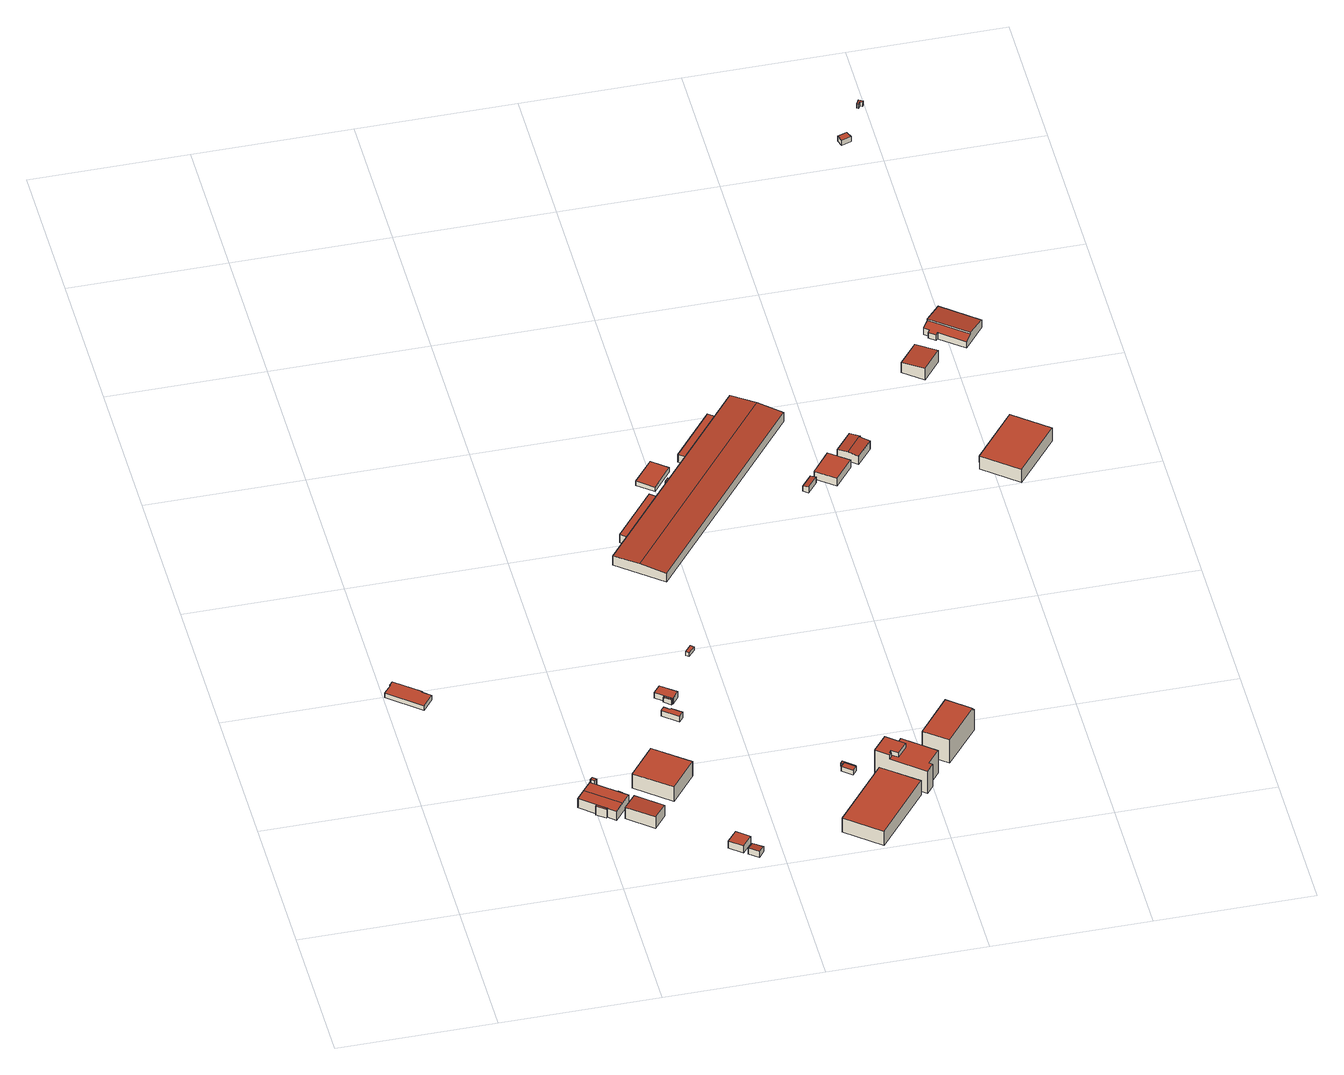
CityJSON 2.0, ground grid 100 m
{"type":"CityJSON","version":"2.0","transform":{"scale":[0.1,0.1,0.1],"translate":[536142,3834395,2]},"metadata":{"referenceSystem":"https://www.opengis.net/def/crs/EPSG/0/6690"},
"CityObjects":{
"building1":{"type":"Building","attributes":{"計測周辺長":85.8,"1/2500図郭":"063","区名":"此花区","町丁目名称":"夢洲東１丁目","街区番号":0,"class":"3001","usage":"402","measuredHeight":3.8,"storeysAboveGround":1,"BuildingDetailAttribute.buildingRoofEdgeArea":259.33,"BuildingDetailAttribute.buildingStructureType":"610","BuildingDetailAttribute.buildingStructureOrgType":"2","BuildingDetailAttribute.detailedUsage":"1240","BuildingDetailAttribute.groundFloorUsage":"1240","BuildingDetailAttribute.specifiedBuildingCoverageRate":0.6,"BuildingDetailAttribute.surveyYear":2021,"BuildingIDAttribute.prefecture":"27","BuildingIDAttribute.city":"27104"},"geometry":[{"type":"Solid","lod":"2","boundaries":[[[[0,1,2,3,4,5,6,7]],[[8,9,10,11,12,13,14,15]],[[11,1,0,12]],[[10,2,1,11]],[[14,6,5,15]],[[13,7,6,14]],[[9,3,2,10]],[[15,5,4,8]],[[12,0,7,13]],[[8,4,3,9]]]],"semantics":{"surfaces":[{"type":"GroundSurface"},{"type":"RoofSurface"},{"type":"WallSurface"}],"values":[[0,1,2,2,2,2,2,2,2,2]]}}]},
"building2":{"type":"Building","attributes":{"class":"3001","measuredHeight":7.4,"BuildingDetailAttribute.specifiedBuildingCoverageRate":0.6,"BuildingDetailAttribute.surveyYear":2021,"BuildingIDAttribute.prefecture":"27","BuildingIDAttribute.city":"27104"},"geometry":[{"type":"Solid","lod":"2","boundaries":[[[[16,17,18,19,20,21,22,23,24,25,26,27]],[[28,29,30,31]],[[30,32,33,31]],[[34,35,36,37]],[[38,39,40,41]],[[28,31,33,26,25]],[[32,30,29,20,19]],[[32,19,18,35,34,27,26,33]],[[24,23,39,38]],[[41,40,22,21]],[[39,23,22,40]],[[36,17,16,37]],[[38,41,21,20,29,28,25,24]],[[27,34,37,16]],[[35,18,17,36]]]],"semantics":{"surfaces":[{"type":"GroundSurface"},{"type":"RoofSurface"},{"type":"WallSurface"}],"values":[[0,1,1,1,1,2,2,2,2,2,2,2,2,2,2]]}}]},
"building3":{"type":"Building","attributes":{"class":"3001","measuredHeight":4.2,"BuildingDetailAttribute.specifiedBuildingCoverageRate":0.6,"BuildingDetailAttribute.surveyYear":2021,"BuildingIDAttribute.prefecture":"27","BuildingIDAttribute.city":"27104"},"geometry":[{"type":"Solid","lod":"2","boundaries":[[[[42,43,44,45]],[[46,47,48,49]],[[47,45,44,48]],[[48,44,43,49]],[[46,42,45,47]],[[49,43,42,46]]]],"semantics":{"surfaces":[{"type":"GroundSurface"},{"type":"RoofSurface"},{"type":"WallSurface"}],"values":[[0,1,2,2,2,2]]}}]},
"building4":{"type":"Building","attributes":{"class":"3001","measuredHeight":8.9,"BuildingDetailAttribute.specifiedBuildingCoverageRate":0.6,"BuildingDetailAttribute.surveyYear":2021,"BuildingHighTideRiskAttribute.description":"1","BuildingHighTideRiskAttribute.rank":"1","BuildingHighTideRiskAttribute.depth":0.254,"BuildingIDAttribute.prefecture":"27","BuildingIDAttribute.city":"27104"},"geometry":[{"type":"Solid","lod":"2","boundaries":[[[[50,51,52,53]],[[54,55,56,57]],[[54,50,53,55]],[[57,51,50,54]],[[55,53,52,56]],[[56,52,51,57]]]],"semantics":{"surfaces":[{"type":"GroundSurface"},{"type":"RoofSurface"},{"type":"WallSurface"}],"values":[[0,1,2,2,2,2]]}}]},
"building5":{"type":"Building","attributes":{"class":"3003","measuredHeight":11.3,"BuildingDetailAttribute.specifiedBuildingCoverageRate":0.6,"BuildingDetailAttribute.surveyYear":2021,"BuildingHighTideRiskAttribute.description":"1","BuildingHighTideRiskAttribute.rank":"1","BuildingHighTideRiskAttribute.depth":0.041,"BuildingIDAttribute.prefecture":"27","BuildingIDAttribute.city":"27104"},"geometry":[{"type":"Solid","lod":"2","boundaries":[[[[58,59,60,61]],[[62,63,64,65]],[[62,58,61,63]],[[65,59,58,62]],[[63,61,60,64]],[[64,60,59,65]]]],"semantics":{"surfaces":[{"type":"GroundSurface"},{"type":"RoofSurface"},{"type":"WallSurface"}],"values":[[0,1,2,2,2,2]]}}]},
"building6":{"type":"Building","attributes":{"class":"3003","measuredHeight":5.7,"BuildingDetailAttribute.specifiedBuildingCoverageRate":0.6,"BuildingDetailAttribute.surveyYear":2021,"BuildingHighTideRiskAttribute.description":"1","BuildingHighTideRiskAttribute.rank":"1","BuildingHighTideRiskAttribute.depth":0.291,"BuildingIDAttribute.prefecture":"27","BuildingIDAttribute.city":"27104"},"geometry":[{"type":"Solid","lod":"2","boundaries":[[[[66,67,68,69]],[[70,71,72,73]],[[71,69,68,72]],[[73,67,66,70]],[[70,66,69,71]],[[72,68,67,73]]]],"semantics":{"surfaces":[{"type":"GroundSurface"},{"type":"RoofSurface"},{"type":"WallSurface"}],"values":[[0,1,2,2,2,2]]}}]},
"building7":{"type":"Building","attributes":{"class":"3001","measuredHeight":4.9,"BuildingDetailAttribute.specifiedBuildingCoverageRate":0.6,"BuildingDetailAttribute.surveyYear":2021,"BuildingHighTideRiskAttribute.description":"1","BuildingHighTideRiskAttribute.rank":"1","BuildingHighTideRiskAttribute.depth":0.499,"BuildingIDAttribute.prefecture":"27","BuildingIDAttribute.city":"27104"},"geometry":[{"type":"Solid","lod":"2","boundaries":[[[[74,75,76,77]],[[78,79,80,81]],[[81,75,74,78]],[[78,74,77,79]],[[80,76,75,81]],[[79,77,76,80]]]],"semantics":{"surfaces":[{"type":"GroundSurface"},{"type":"RoofSurface"},{"type":"WallSurface"}],"values":[[0,1,2,2,2,2]]}}]},
"building8":{"type":"Building","attributes":{"class":"3001","measuredHeight":4.4,"BuildingDetailAttribute.specifiedBuildingCoverageRate":0.6,"BuildingDetailAttribute.surveyYear":2021,"BuildingIDAttribute.prefecture":"27","BuildingIDAttribute.city":"27104"},"geometry":[{"type":"Solid","lod":"2","boundaries":[[[[82,83,84,85,86,87]],[[88,89,90,91,92,93]],[[89,83,82,90]],[[90,82,87,91]],[[88,84,83,89]],[[91,87,86,92]],[[92,86,85,93]],[[93,85,84,88]]]],"semantics":{"surfaces":[{"type":"GroundSurface"},{"type":"RoofSurface"},{"type":"WallSurface"}],"values":[[0,1,2,2,2,2,2,2]]}}]},
"building9":{"type":"Building","attributes":{"class":"3001","measuredHeight":4.5,"BuildingDetailAttribute.specifiedBuildingCoverageRate":0.6,"BuildingDetailAttribute.surveyYear":2021,"BuildingIDAttribute.prefecture":"27","BuildingIDAttribute.city":"27104"},"geometry":[{"type":"Solid","lod":"2","boundaries":[[[[94,95,96,97,98,99,100,101]],[[102,103,104,105]],[[106,107,108,109]],[[106,109,101,100,105,104,97,96]],[[103,98,97,104]],[[109,108,94,101]],[[96,95,107,106]],[[105,100,99,102]],[[107,95,94,108]],[[102,99,98,103]]]],"semantics":{"surfaces":[{"type":"GroundSurface"},{"type":"RoofSurface"},{"type":"WallSurface"}],"values":[[0,1,1,2,2,2,2,2,2,2]]}}]},
"building10":{"type":"Building","attributes":{"class":"3001","measuredHeight":2.9,"BuildingDetailAttribute.specifiedBuildingCoverageRate":0.6,"BuildingDetailAttribute.surveyYear":2021,"BuildingIDAttribute.prefecture":"27","BuildingIDAttribute.city":"27104"},"geometry":[{"type":"Solid","lod":"2","boundaries":[[[[110,111,112,113]],[[114,115,116,117]],[[114,110,113,115]],[[117,111,110,114]],[[115,113,112,116]],[[116,112,111,117]]]],"semantics":{"surfaces":[{"type":"GroundSurface"},{"type":"RoofSurface"},{"type":"WallSurface"}],"values":[[0,1,2,2,2,2]]}}]},
"building11":{"type":"Building","attributes":{"class":"3003","measuredHeight":11.3,"BuildingDetailAttribute.specifiedBuildingCoverageRate":0.6,"BuildingDetailAttribute.surveyYear":2021,"BuildingHighTideRiskAttribute.description":"1","BuildingHighTideRiskAttribute.rank":"1","BuildingHighTideRiskAttribute.depth":0.38,"BuildingIDAttribute.prefecture":"27","BuildingIDAttribute.city":"27104"},"geometry":[{"type":"Solid","lod":"2","boundaries":[[[[118,119,120,121]],[[122,123,124,125]],[[123,121,120,124]],[[122,118,121,123]],[[124,120,119,125]],[[125,119,118,122]]]],"semantics":{"surfaces":[{"type":"GroundSurface"},{"type":"RoofSurface"},{"type":"WallSurface"}],"values":[[0,1,2,2,2,2]]}}]},
"building12":{"type":"Building","attributes":{"class":"3001","measuredHeight":3.5,"BuildingDetailAttribute.specifiedBuildingCoverageRate":0.6,"BuildingDetailAttribute.surveyYear":2021,"BuildingHighTideRiskAttribute.description":"1","BuildingHighTideRiskAttribute.rank":"1","BuildingHighTideRiskAttribute.depth":0.186,"BuildingIDAttribute.prefecture":"27","BuildingIDAttribute.city":"27104"},"geometry":[{"type":"Solid","lod":"2","boundaries":[[[[126,127,128,129]],[[130,131,132,133]],[[132,128,127,133]],[[130,126,129,131]],[[131,129,128,132]],[[133,127,126,130]]]],"semantics":{"surfaces":[{"type":"GroundSurface"},{"type":"RoofSurface"},{"type":"WallSurface"}],"values":[[0,1,2,2,2,2]]}}]},
"building13":{"type":"Building","attributes":{"class":"3001","measuredHeight":2.4,"BuildingDetailAttribute.specifiedBuildingCoverageRate":0.6,"BuildingDetailAttribute.surveyYear":2021,"BuildingHighTideRiskAttribute.description":"1","BuildingHighTideRiskAttribute.rank":"1","BuildingHighTideRiskAttribute.depth":0.186,"BuildingIDAttribute.prefecture":"27","BuildingIDAttribute.city":"27104"},"geometry":[{"type":"Solid","lod":"2","boundaries":[[[[134,135,136,137,138,139]],[[140,141,142,143,144,145]],[[145,137,136,140]],[[142,134,139,143]],[[140,136,135,141]],[[143,139,138,144]],[[144,138,137,145]],[[141,135,134,142]]]],"semantics":{"surfaces":[{"type":"GroundSurface"},{"type":"RoofSurface"},{"type":"WallSurface"}],"values":[[0,1,2,2,2,2,2,2]]}}]},
"building14":{"type":"Building","attributes":{"class":"3003","measuredHeight":6.2,"BuildingDetailAttribute.specifiedBuildingCoverageRate":0.6,"BuildingDetailAttribute.surveyYear":2021,"BuildingIDAttribute.prefecture":"27","BuildingIDAttribute.city":"27104"},"geometry":[{"type":"Solid","lod":"2","boundaries":[[[[146,147,148,149]],[[150,151,152,153]],[[153,147,146,150]],[[150,146,149,151]],[[151,149,148,152]],[[152,148,147,153]]]],"semantics":{"surfaces":[{"type":"GroundSurface"},{"type":"RoofSurface"},{"type":"WallSurface"}],"values":[[0,1,2,2,2,2]]}}]},
"building15":{"type":"Building","attributes":{"class":"3002","measuredHeight":20.9,"BuildingDetailAttribute.specifiedBuildingCoverageRate":0.6,"BuildingDetailAttribute.surveyYear":2021,"BuildingHighTideRiskAttribute.description":"1","BuildingHighTideRiskAttribute.rank":"1","BuildingHighTideRiskAttribute.depth":0.289,"BuildingIDAttribute.prefecture":"27","BuildingIDAttribute.city":"27104"},"geometry":[{"type":"Solid","lod":"2","boundaries":[[[[154,155,156,157,158,159,160,161,162,163]],[[164,165,166,167,168,169]],[[170,171,172,173,174,175,176,177,178,179,180,181]],[[182,183,184,185,186,187,188,189]],[[170,182,189,171]],[[169,168,156,155]],[[175,185,184,154,163,176]],[[166,165,181,180,159,158]],[[172,188,187,173]],[[183,164,169,155,154,184]],[[173,187,186,174]],[[178,161,160,179]],[[176,163,162,177]],[[182,170,181,165,164,183]],[[174,186,185,175]],[[167,157,156,168]],[[171,189,188,172]],[[179,160,159,180]],[[158,157,167,166]],[[177,162,161,178]]]],"semantics":{"surfaces":[{"type":"GroundSurface"},{"type":"RoofSurface"},{"type":"WallSurface"}],"values":[[0,1,1,1,2,2,2,2,2,2,2,2,2,2,2,2,2,2,2,2]]}}]},
"building16":{"type":"Building","attributes":{"class":"3001","measuredHeight":3.5,"BuildingDetailAttribute.specifiedBuildingCoverageRate":0.6,"BuildingDetailAttribute.surveyYear":2021,"BuildingIDAttribute.prefecture":"27","BuildingIDAttribute.city":"27104"},"geometry":[{"type":"Solid","lod":"2","boundaries":[[[[190,191,192,193]],[[194,195,196,197]],[[194,190,193,195]],[[195,193,192,196]],[[197,191,190,194]],[[196,192,191,197]]]],"semantics":{"surfaces":[{"type":"GroundSurface"},{"type":"RoofSurface"},{"type":"WallSurface"}],"values":[[0,1,2,2,2,2]]}}]},
"building17":{"type":"Building","attributes":{"class":"3001","measuredHeight":2.2,"BuildingDetailAttribute.specifiedBuildingCoverageRate":0.6,"BuildingDetailAttribute.surveyYear":2021,"BuildingIDAttribute.prefecture":"27","BuildingIDAttribute.city":"27104"},"geometry":[{"type":"Solid","lod":"2","boundaries":[[[[198,199,200,201]],[[202,203,204,205]],[[202,198,201,203]],[[203,201,200,204]],[[204,200,199,205]],[[205,199,198,202]]]],"semantics":{"surfaces":[{"type":"GroundSurface"},{"type":"RoofSurface"},{"type":"WallSurface"}],"values":[[0,1,2,2,2,2]]}}]},
"building18":{"type":"Building","attributes":{"class":"3001","measuredHeight":8.2,"BuildingDetailAttribute.specifiedBuildingCoverageRate":0.6,"BuildingDetailAttribute.surveyYear":2021,"BuildingIDAttribute.prefecture":"27","BuildingIDAttribute.city":"27104"},"geometry":[{"type":"Solid","lod":"2","boundaries":[[[[206,207,208,209]],[[210,211,212,213]],[[214,215,213,212]],[[210,213,215,207,206]],[[214,212,211,209,208]],[[214,208,207,215]],[[210,206,209,211]]]],"semantics":{"surfaces":[{"type":"GroundSurface"},{"type":"RoofSurface"},{"type":"WallSurface"}],"values":[[0,1,1,2,2,2,2]]}}]},
"building19":{"type":"Building","attributes":{"class":"3002","measuredHeight":18.2,"BuildingDetailAttribute.specifiedBuildingCoverageRate":0.6,"BuildingDetailAttribute.surveyYear":2021,"BuildingHighTideRiskAttribute.description":"1","BuildingHighTideRiskAttribute.rank":"1","BuildingHighTideRiskAttribute.depth":0.319,"BuildingIDAttribute.prefecture":"27","BuildingIDAttribute.city":"27104"},"geometry":[{"type":"Solid","lod":"2","boundaries":[[[[216,217,218,219,220,221,222,223]],[[224,225,226,227]],[[228,229,230,231]],[[232,233,234,235,236,237]],[[226,222,221,227]],[[218,217,236,235]],[[219,229,228,225,224,220]],[[235,234,230,229,219,218]],[[233,231,230,234]],[[232,237,216,223]],[[227,221,220,224]],[[236,217,216,237]],[[225,228,231,233,232,223,222,226]]]],"semantics":{"surfaces":[{"type":"GroundSurface"},{"type":"RoofSurface"},{"type":"WallSurface"}],"values":[[0,1,1,1,2,2,2,2,2,2,2,2,2]]}}]},
"building20":{"type":"Building","attributes":{"class":"3003","measuredHeight":5.8,"BuildingDetailAttribute.specifiedBuildingCoverageRate":0.6,"BuildingDetailAttribute.surveyYear":2021,"BuildingIDAttribute.prefecture":"27","BuildingIDAttribute.city":"27104"},"geometry":[{"type":"Solid","lod":"2","boundaries":[[[[238,239,240,241]],[[242,243,244,245]],[[242,238,241,243]],[[243,241,240,244]],[[245,239,238,242]],[[244,240,239,245]]]],"semantics":{"surfaces":[{"type":"GroundSurface"},{"type":"RoofSurface"},{"type":"WallSurface"}],"values":[[0,1,2,2,2,2]]}}]},
"building21":{"type":"Building","attributes":{"class":"3001","measuredHeight":4.5,"BuildingDetailAttribute.specifiedBuildingCoverageRate":0.6,"BuildingDetailAttribute.surveyYear":2021,"BuildingIDAttribute.prefecture":"27","BuildingIDAttribute.city":"27104"},"geometry":[{"type":"Solid","lod":"2","boundaries":[[[[246,247,248,249]],[[250,251,252,253]],[[253,247,246,250]],[[251,249,248,252]],[[252,248,247,253]],[[250,246,249,251]]]],"semantics":{"surfaces":[{"type":"GroundSurface"},{"type":"RoofSurface"},{"type":"WallSurface"}],"values":[[0,1,2,2,2,2]]}}]},
"building22":{"type":"Building","attributes":{"class":"3001","measuredHeight":6,"BuildingDetailAttribute.specifiedBuildingCoverageRate":0.6,"BuildingDetailAttribute.surveyYear":2021,"BuildingIDAttribute.prefecture":"27","BuildingIDAttribute.city":"27104"},"geometry":[{"type":"Solid","lod":"2","boundaries":[[[[254,255,256,257]],[[258,259,260,261]],[[258,254,257,259]],[[260,256,255,261]],[[261,255,254,258]],[[259,257,256,260]]]],"semantics":{"surfaces":[{"type":"GroundSurface"},{"type":"RoofSurface"},{"type":"WallSurface"}],"values":[[0,1,2,2,2,2]]}}]},
"building23":{"type":"Building","attributes":{"class":"3001","measuredHeight":7.2,"BuildingDetailAttribute.specifiedBuildingCoverageRate":0.6,"BuildingDetailAttribute.surveyYear":2021,"BuildingIDAttribute.prefecture":"27","BuildingIDAttribute.city":"27104"},"geometry":[{"type":"Solid","lod":"2","boundaries":[[[[262,263,264,265,266,267]],[[268,269,270,271,272,273]],[[274,275,271,270]],[[268,263,262,269]],[[272,271,275,266,265]],[[274,267,266,275]],[[274,270,269,262,267]],[[273,264,263,268]],[[273,272,265,264]]]],"semantics":{"surfaces":[{"type":"GroundSurface"},{"type":"RoofSurface"},{"type":"WallSurface"}],"values":[[0,1,1,2,2,2,2,2,2]]}}]},
"building24":{"type":"Building","attributes":{"class":"3001","measuredHeight":9.2,"BuildingDetailAttribute.specifiedBuildingCoverageRate":0.6,"BuildingDetailAttribute.surveyYear":2021,"BuildingIDAttribute.prefecture":"27","BuildingIDAttribute.city":"27104"},"geometry":[{"type":"Solid","lod":"2","boundaries":[[[[276,277,278,279]],[[280,281,282,283]],[[283,277,276,280]],[[282,278,277,283]],[[281,279,278,282]],[[280,276,279,281]]]],"semantics":{"surfaces":[{"type":"GroundSurface"},{"type":"RoofSurface"},{"type":"WallSurface"}],"values":[[0,1,2,2,2,2]]}}]},
"building25":{"type":"Building","attributes":{"class":"3003","measuredHeight":10.6,"BuildingDetailAttribute.specifiedBuildingCoverageRate":0.6,"BuildingDetailAttribute.surveyYear":2021,"BuildingIDAttribute.prefecture":"27","BuildingIDAttribute.city":"27104"},"geometry":[{"type":"Solid","lod":"2","boundaries":[[[[284,285,286,287]],[[288,289,290,291]],[[291,285,284,288]],[[289,287,286,290]],[[290,286,285,291]],[[288,284,287,289]]]],"semantics":{"surfaces":[{"type":"GroundSurface"},{"type":"RoofSurface"},{"type":"WallSurface"}],"values":[[0,1,2,2,2,2]]}}]},
"building26":{"type":"Building","attributes":{"class":"3001","measuredHeight":8.2,"BuildingDetailAttribute.specifiedBuildingCoverageRate":0.6,"BuildingDetailAttribute.surveyYear":2021,"BuildingIDAttribute.prefecture":"27","BuildingIDAttribute.city":"27104"},"geometry":[{"type":"Solid","lod":"2","boundaries":[[[[292,293,294,295,296,297,298,299]],[[300,301,302,303]],[[304,305,306,307,308,309,310,311]],[[311,310,297,296,303,302]],[[308,299,298,309]],[[307,292,299,308]],[[305,294,293,306]],[[294,305,304,301,300,295]],[[309,298,297,310]],[[311,302,301,304]],[[306,293,292,307]],[[303,296,295,300]]]],"semantics":{"surfaces":[{"type":"GroundSurface"},{"type":"RoofSurface"},{"type":"WallSurface"}],"values":[[0,1,1,2,2,2,2,2,2,2,2,2]]}}]},
"building27":{"type":"Building","attributes":{"class":"3001","measuredHeight":3.7,"BuildingDetailAttribute.specifiedBuildingCoverageRate":0.6,"BuildingDetailAttribute.surveyYear":2021,"BuildingHighTideRiskAttribute.description":"1","BuildingHighTideRiskAttribute.rank":"2","BuildingHighTideRiskAttribute.depth":0.861,"BuildingIDAttribute.prefecture":"27","BuildingIDAttribute.city":"27104"},"geometry":[{"type":"Solid","lod":"2","boundaries":[[[[312,313,314,315]],[[316,317,318,319]],[[316,312,315,317]],[[318,314,313,319]],[[319,313,312,316]],[[317,315,314,318]]]],"semantics":{"surfaces":[{"type":"GroundSurface"},{"type":"RoofSurface"},{"type":"WallSurface"}],"values":[[0,1,2,2,2,2]]}}]},
"building28":{"type":"Building","attributes":{"class":"3001","measuredHeight":3.1,"BuildingDetailAttribute.specifiedBuildingCoverageRate":0.6,"BuildingDetailAttribute.surveyYear":2021,"BuildingTsunamiRiskAttribute.description":"1","BuildingTsunamiRiskAttribute.rank":"1","BuildingTsunamiRiskAttribute.depth":0.17,"BuildingHighTideRiskAttribute.description":"1","BuildingHighTideRiskAttribute.rank":"2","BuildingHighTideRiskAttribute.depth":1.11,"BuildingIDAttribute.prefecture":"27","BuildingIDAttribute.city":"27104"},"geometry":[{"type":"Solid","lod":"2","boundaries":[[[[320,321,322,323,324,325]],[[326,327,328,329,330,331]],[[329,325,324,330]],[[330,324,323,331]],[[326,322,321,327]],[[327,321,320,328]],[[328,320,325,329]],[[331,323,322,326]]]],"semantics":{"surfaces":[{"type":"GroundSurface"},{"type":"RoofSurface"},{"type":"WallSurface"}],"values":[[0,1,2,2,2,2,2,2]]}}]}
},
"vertices":[
[69,2055,30],[223,1930,30],[219,1924,30],[271,1882,30],[206,1802,30],[3,1968,30],[52,2027,30],[49,2030,30],[206,1802,67],[271,1882,67],[219,1924,67],[223,1930,67],[69,2055,67],[49,2030,67],[52,2027,67],[3,1968,67],
[1039,613,31],[985,657,31],[991,665,31],[895,744,31],[997,869,31],[1142,751,31],[1145,756,31],[1165,739,31],[1162,735,31],[1196,707,31],[1093,581,31],[1045,621,31],[1196,707,102],[997,869,102],[946,806,105],[1144,644,105],[895,744,102],[1093,581,102],[1045,621,102],[991,665,102],[985,657,102],[1039,613,102],[1162,735,102],[1165,739,102],[1145,756,102],[1142,751,102],
[1050,920,33],[1037,904,33],[1014,923,33],[1028,939,33],[1050,920,75],[1028,939,75],[1014,923,75],[1037,904,75],
[1225,683,30],[1382,556,30],[1302,459,30],[1146,586,30],[1225,683,113],[1146,586,119],[1302,459,118],[1382,556,112],
[1624,866,30],[1465,669,30],[1250,842,30],[1409,1039,30],[1624,866,143],[1409,1039,143],[1250,842,143],[1465,669,143],
[1823,201,27],[1762,127,27],[1684,191,27],[1745,265,27],[1823,201,83],[1745,265,83],[1684,191,83],[1762,127,83],
[1881,112,26],[1845,66,26],[1787,111,26],[1823,157,26],[1881,112,66],[1823,157,66],[1787,111,75],[1845,66,74],
[1626,1433,32],[1685,1385,32],[1660,1353,32],[1565,1431,32],[1585,1455,32],[1621,1426,32],[1660,1353,76],[1685,1385,76],[1626,1433,76],[1621,1426,76],[1585,1455,76],[1565,1431,76],
[1649,1512,33],[1606,1547,33],[1611,1554,33],[1562,1594,33],[1603,1645,33],[1699,1568,33],[1658,1517,33],[1655,1519,33],[1699,1568,78],[1603,1645,78],[1562,1594,78],[1658,1517,78],[1611,1554,69],[1606,1547,69],[1649,1512,69],[1655,1520,69],
[1850,1909,33],[1830,1925,33],[1869,1972,33],[1889,1956,33],[1850,1909,62],[1889,1956,62],[1869,1972,62],[1830,1925,62],
[2695,571,23],[2910,397,23],[2593,5,23],[2378,179,23],[2695,571,136],[2378,179,136],[2593,5,136],[2910,397,136],
[2582,692,26],[2556,661,26],[2496,711,26],[2521,742,26],[2582,692,61],[2521,742,61],[2496,711,61],[2556,661,61],
[2503,754,26],[2517,772,26],[2586,714,26],[2575,700,26],[2519,746,26],[2516,743,26],[2586,714,50],[2517,772,50],[2503,754,50],[2516,743,50],[2519,746,50],[2575,700,50],
[1937,3325,23],[1975,3294,23],[1721,2980,23],[1683,3011,23],[1937,3325,85],[1683,3011,86],[1721,2980,86],[1975,3294,85],
[2680,623,23],[2761,721,23],[2734,744,23],[2760,776,23],[2848,704,23],[2863,723,23],[3054,565,23],[2976,470,23],[2995,454,23],[2950,400,23],[2765,726,57],[2825,677,57],[2848,704,57],[2760,776,57],[2734,744,57],[2761,721,57],[2873,637,200],[2811,562,200],[2771,594,200],[2760,581,200],[2769,574,200],[2757,560,200],[2950,400,200],[2995,454,200],[2976,470,200],[3054,565,200],[2863,723,200],[2825,677,200],[2873,637,232],[2765,726,232],[2680,623,232],[2757,560,232],[2769,574,232],[2760,581,232],[2771,594,232],[2811,562,232],
[1992,3406,22],[1893,3486,22],[2016,3639,22],[2115,3558,22],[1992,3406,57],[2115,3558,57],[2016,3639,57],[1893,3486,57],
[2082,3439,25],[2064,3453,25],[2087,3483,25],[2104,3469,25],[2082,3439,47],[2104,3469,47],[2087,3483,47],[2064,3453,47],
[2604,4065,24],[2881,3841,24],[1874,2598,24],[1597,2822,24],[2604,4065,95],[1597,2822,95],[1735,2710,106],[2743,3953,106],[1874,2598,95],[2881,3841,95],
[3297,946,23],[3313,932,23],[3307,925,23],[3349,890,23],[3141,635,23],[2999,750,23],[3198,995,23],[3282,927,23],[3141,635,205],[3340,880,205],[3198,995,205],[2999,750,205],[3340,880,189],[3349,890,189],[3302,928,189],[3294,918,189],[3282,927,174],[3294,918,174],[3302,928,174],[3307,925,174],[3313,932,174],[3297,946,174],
[2439,3946,25],[2478,3915,25],[2224,3600,25],[2185,3632,25],[2439,3946,83],[2185,3632,83],[2224,3600,83],[2478,3915,83],
[2875,3174,34],[2846,3197,34],[2910,3275,34],[2939,3252,34],[2875,3174,79],[2939,3252,79],[2910,3275,74],[2846,3197,74],
[3051,3432,34],[3171,3336,34],[3056,3193,34],[2936,3289,34],[3051,3432,94],[2936,3289,94],[3056,3193,94],[3171,3336,94],
[3273,3522,34],[3268,3516,34],[3321,3474,34],[3224,3355,34],[3115,3444,34],[3216,3568,34],[3268,3516,105],[3273,3522,105],[3270,3524,105],[3169,3399,105],[3224,3355,97],[3321,3474,97],[3216,3568,97],[3115,3444,97],
[3658,4093,38],[3772,4234,38],[3894,4137,38],[3780,3995,38],[3658,4093,118],[3780,3995,129],[3894,4137,129],[3772,4234,118],
[4130,2972,35],[3913,3148,35],[4172,3468,35],[4391,3292,35],[4130,2972,140],[4391,3292,140],[4172,3468,140],[3913,3149,140],
[3884,4356,39],[3895,4370,39],[3864,4395,39],[3992,4555,39],[4215,4376,39],[4087,4217,39],[3936,4337,39],[3925,4323,39],[3992,4555,99],[3897,4436,120],[4120,4258,119],[4215,4376,98],[3897,4436,109],[3864,4395,91],[3895,4370,91],[3884,4356,85],[3925,4323,84],[3936,4337,91],[4087,4217,89],[4120,4258,107],
[3788,6193,6],[3773,6238,6],[3834,6259,6],[3850,6215,6],[3788,6193,43],[3850,6215,43],[3834,6259,43],[3773,6238,43],
[3988,6505,5],[3974,6513,5],[3963,6494,5],[3950,6501,5],[3968,6533,5],[3995,6518,5],[3963,6494,36],[3974,6513,36],[3988,6505,36],[3995,6518,36],[3968,6533,36],[3950,6501,36]
]}
